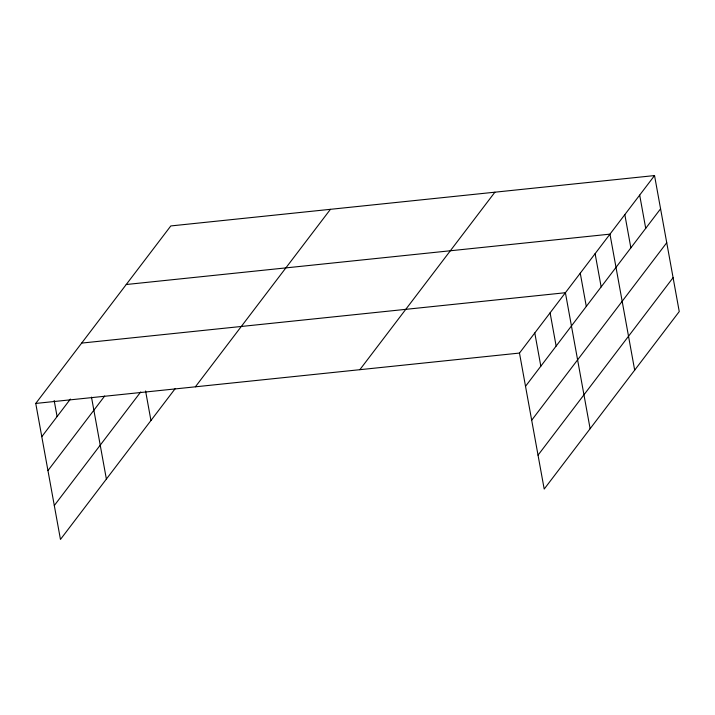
<?xml version="1.0" encoding="UTF-8"?>
<svg xmlns="http://www.w3.org/2000/svg" width="715" height="715" viewBox="0 0 715 715"><rect width="100%" height="100%" fill="white"/><g stroke="black" fill="none" stroke-linecap="round" stroke-linejoin="round"><path stroke-width="1.07" d="M175.255 388.558L60.462 539.432L35.75 403.439L170.805 225.94L654.538 175.568L679.25 311.561L544.195 489.06L519.483 353.067L654.538 175.568M41.792 436.677L70.41 399.068M47.95 470.586L104.676 396.03M54.304 505.523L140.739 391.918M195.383 386.815L330.437 209.316M359.851 369.691L494.905 192.192M525.525 386.306L660.58 208.807M531.683 420.214L666.738 242.716M538.038 455.151L673.092 277.652M126.233 284.516L609.966 234.145L634.679 370.138M81.671 343.093L565.404 292.721L590.116 428.714M35.75 403.439L519.483 353.067M639.684 195.097L645.716 228.326M624.821 214.616L630.862 247.855M595.112 253.673L601.154 286.903M580.258 273.193L586.3 306.431M550.094 312.839L556.136 346.069M534.793 332.958L540.826 366.187M145.583 390.971L150.945 420.5M91.484 397.111L106.383 479.077M54.17 400.48L57.093 416.559"/></g></svg>
